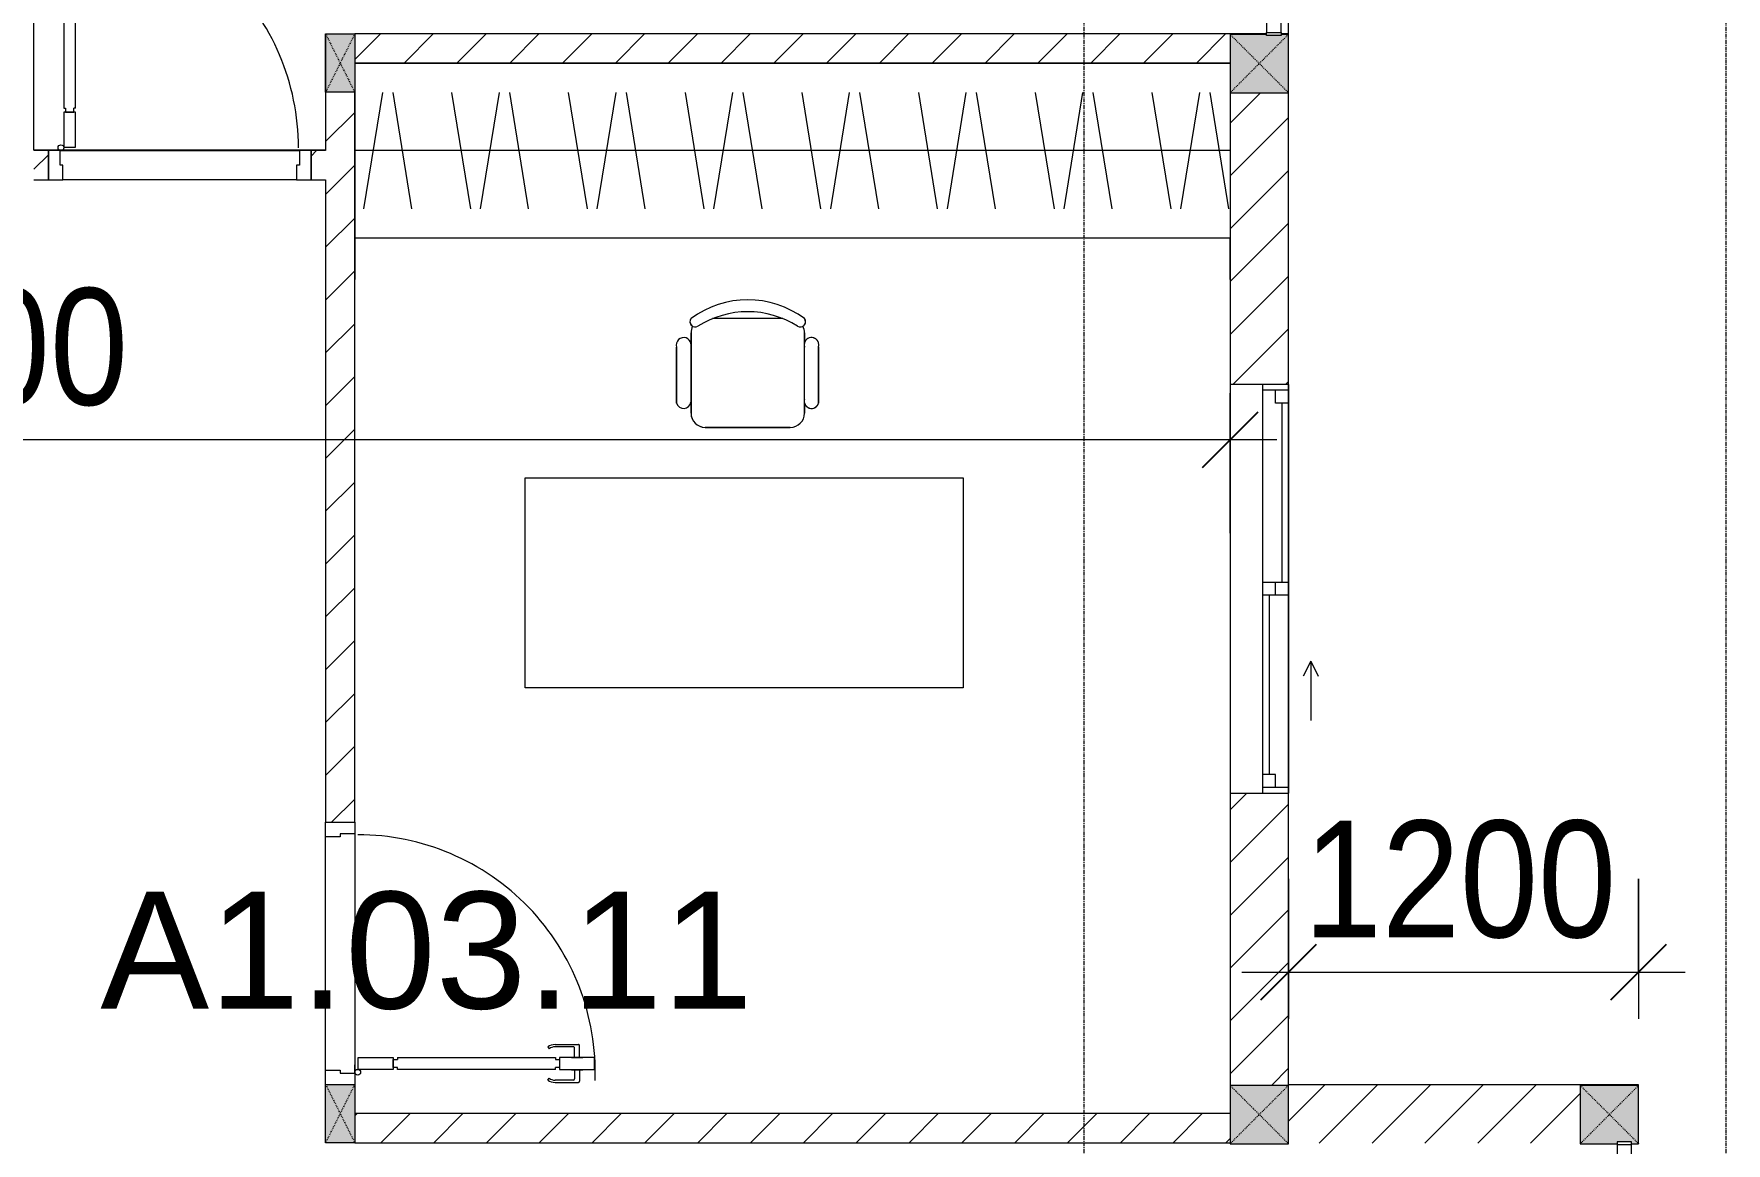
# Model space of a CAD drawing. Header units: millimetres. Extents: x 1591 to 240306, y -15958 to 82755.
# Drawn here: x 60154 to 65954, y 56635 to 60437 of the extents above; entities that cross this region are included whole.
import ezdxf

# ---------------------------------------------------------------- set-up
doc = ezdxf.new("R2010")
doc.units = ezdxf.units.MM
doc.linetypes.add('Dash', pattern=[6, 3, -3])
doc.linetypes.add('Grid Line', pattern=[22.225, 12.7, -3.175, 3.175, -3.175])
for name, color, linetype, lineweight in [('0-1', 7, 'Continuous', 5), ('A-ANNO-DIMS', 211, 'Continuous', 9), ('A-ANNO-DIMS-160', 211, 'Continuous', 9), ('A-AREA-IDEN', 2, 'Continuous', 9), ('A-DETL-GENF-1', 9, 'Continuous', 9), ('A-DOOR-1', 254, 'Continuous', 9), ('A-DOOR-2', 9, 'Continuous', 9), ('A-FLOR-1', 250, 'Continuous', 9), ('A-FLOR-2', 9, 'Continuous', 9), ('A-FLOR-HRAL', 11, 'Continuous', 9), ('A-FLOR-HRAL-1', 254, 'Continuous', 9), ('A-FLOR-HRAL-2', 9, 'Continuous', 9), ('A-GLAZ', 151, 'Continuous', 9), ('A-WALL-1', 253, 'Continuous', 18), ('A-WALL-2', 9, 'Continuous', 9), ('A-WALL-3', 113, 'Continuous', 18), ('A-WALL-PATT-1', 10, 'Continuous', 9), ('A-WALL-PATT-2', 111, 'Continuous', 9), ('I-FURN', 30, 'Continuous', 9), ('I-FURN-1', 254, 'Continuous', 9), ('M-EQPM', 50, 'Continuous', 9), ('S-COLS', 52, 'Continuous', 9), ('S-COLS-3', 254, 'Continuous', 9), ('S-COLS-4', 253, 'Continuous', 18), ('S-COLS-5', 52, 'Continuous', 18), ('S-COLS-HDLN', 52, 'Dash', 9), ('S-COLS-HDLN-1', 9, 'Dash', 9), ('S-GRID-1', 1, 'Grid Line', 9)]:
    doc.layers.add(name, color=color, linetype=linetype, lineweight=lineweight)
doc.styles.add('Arial_6', font='arial_0.ttf', dxfattribs={"height": 400})
doc.styles.add('UTM Avo', font='UTM Avo.ttf', dxfattribs={"width": 0.9, "height": 400})
doc.dimstyles.new('1_Dim_chi_tiet_2_5_1', dxfattribs={"dimscale": 304.8, "dimtxt": 399.720379, "dimasz": 0.629921, "dimexe": 0.524934, "dimexo": 0.0625, "dimgap": 0.052493, "dimtad": 1, "dimdec": 0, "dimrnd": 5, "dimzin": 0, "dimdsep": 46, "dimtxsty": 'UTM Avo', "dimblk1": 'OBLIQUE', "dimblk2": 'OBLIQUE', "dimsah": 1, "dimcen": 0.09, "dimdle": 0.524934, "dimazin": 0, "dimtfac": 1, "dimtdec": 4, "dimtix": 1, "dimtmove": 0, "dimatfit": 3, "dimfxl": 1.049869, "dimfxlon": 1, "dimtvp": 1, "dimtolj": 1, "dimtzin": 0, "dimarcsym": 2})
pattern_1 = [(45, (0, 0), (-90.50967, 90.50967), [])]
pattern_2 = [(45, (11001.35, 0), (-90.50967, 90.50967), [])]

# ---------------------------------------------------------------- blocks, each defined once
blk = doc.blocks.new('NCV_TKTC_KET CAU_rvt-1-TKCS_MB TẦNG 3-4')
at = {"layer": 'A-FLOR-1'}
for p, q in [((49152.9, 60038.1), (49152.9, 61635.3)), ((53452.6, 60436.9), (53452.6, 61511.9)), ((50152.5, 60436.9), (50152.5, 60038.1)), ((53377.6, 60436.9), (53252.6, 60436.9)), ((53452.6, 60436.9), (53427.6, 60436.9)), ((53452.6, 56835.3), (53452.6, 60436.9)), ((50152.5, 60038.1), (49152.9, 60038.1))]:
    blk.add_line(p, q, dxfattribs=at)
blk = doc.blocks.new('DOOR_CW_01 CANH MO-PANEL KINH - DIW_01-900x2200-CỬA GỖ VÂN LAMINATE-V109-TKCS_MB TẦNG 3-4')
at = {"layer": 'A-DETL-GENF-1'}
for p, q in [((-397, -182), (-397, -62)), ((-397, -62), (-357, -62)), ((-357, -62), (-357, -182)), ((-357, -182), (-397, -182)), ((-397, -196), (-391, -196)), ((-397, -738), (-397, -196)), ((-391, -196), (-391, -182)), ((-391, -182), (-363, -182)), ((-363, -182), (-363, -196)), ((-357, -196), (-363, -196)), ((-357, -196), (-357, -738)), ((-442, -737), (-442, -816.5)), ((-434, -799.5), (-434, -737)), ((-433.9, -711.2), (-427.3, -715.8)), ((-397, -738), (-391, -738)), ((-357, -752), (-397, -752)), ((-397, -752), (-397, -872)), ((-391, -752), (-391, -738)), ((-363, -752), (-391, -752)), ((-357, -738), (-363, -738)), ((-363, -738), (-363, -752)), ((-357, -872), (-357, -752)), ((-320.1, -711.2), (-326.7, -715.8)), ((-320, -799.5), (-320, -737)), ((-312, -737), (-312, -816.5)), ((-399, -803.5), (-430, -803.5)), ((-399, -792.2), (-399, -831.8)), ((-397, -792.2), (-399, -792.2)), ((-397, -792.2), (-397, -831.8)), ((-357, -792.2), (-357, -831.8)), ((-357, -792.2), (-355, -792.2)), ((-355, -792.2), (-355, -831.8)), ((-355, -803.5), (-324, -803.5)), ((-399, -820.5), (-438, -820.5)), ((-399, -831.8), (-397, -831.8)), ((-355, -831.8), (-357, -831.8)), ((-355, -820.5), (-316, -820.5)), ((-397, -872), (-357, -872))]:
    blk.add_line(p, q, dxfattribs=at)
blk.add_circle((-407, -60), 10, dxfattribs=at)
for centre, radius, start, end in [((-407, -60), 814, 268, 0), ((-397, -737), 45, 145, 180), ((-397, -737), 37, 145, 180), ((-357, -737), 37, 0, 35), ((-357, -737), 45, 360, 35), ((-430, -799.5), 4, 180, 270), ((-324, -799.5), 4, 270, 0), ((-438, -816.5), 4, 180, 270), ((-316, -816.5), 4, 270, 0)]:
    blk.add_arc(centre, radius, start, end, dxfattribs=at)
at = {"layer": 'A-DOOR-2'}
for p, q in [((-448.4, 50), (-400, 50)), ((-400, 50), (-400, 0)), ((400, 0), (400, 50)), ((400, 50), (450, 50)), ((450, 50), (450, -50)), ((-410, -50), (-448.4, -50)), ((-410, 0), (-410, -50)), ((-400, 0), (-410, 0)), ((-407, -50), (-382, -50)), ((410, 0), (400, 0)), ((410, -50), (410, 0)), ((450, -50), (410, -50))]:
    blk.add_line(p, q, dxfattribs=at)
blk = doc.blocks.new('TU DO LV A - TU DO LV A-V119-TKCS_MB TẦNG 3-4')
at = {"layer": 'I-FURN'}
for p, q in [((0, 0), (3000, 0)), ((4.3, -101), (68.9, -499)), ((169, -101), (104.4, -499)), ((202.5, -101), (267.1, -499)), ((404.3, -101), (468.9, -499)), ((569, -101), (504.4, -499)), ((602.5, -101), (667.1, -499)), ((804.3, -101), (868.9, -499)), ((969, -101), (904.4, -499)), ((1002.5, -101), (1067.1, -499)), ((1204.3, -101), (1268.9, -499)), ((1369, -101), (1304.4, -499)), ((1402.5, -101), (1467.1, -499)), ((1604.3, -101), (1668.9, -499)), ((1769, -101), (1704.4, -499)), ((1802.5, -101), (1867.1, -499)), ((2004.3, -101), (2068.9, -499)), ((2169, -101), (2104.4, -499)), ((2202.5, -101), (2267.1, -499)), ((2404.3, -101), (2468.9, -499)), ((2569, -101), (2504.4, -499)), ((2602.5, -101), (2667.1, -499)), ((2804.3, -101), (2868.9, -499)), ((2969, -101), (2904.4, -499)), ((0, -300), (3000, -300))]:
    blk.add_line(p, q, dxfattribs=at)
at = {"layer": 'I-FURN-1'}
blk.add_line((0, 0), (3000, 0), dxfattribs=at)
blk = doc.blocks.new('BAN LV A - BAN LV A_dwg_ban hoc2-348006-TKCS_MB TẦNG 3-4')
at = {"layer": 'I-FURN'}
for p, q in [((145.8, 437.4), (-145.8, 437.4)), ((-243, 354.4), (-243, 162)), ((-194.4, 388.8), (-194.4, 113.4)), ((194.4, 113.4), (194.4, 388.8)), ((194.4, 351.4), (194.4, 150.8)), ((243.7, 162), (243.7, 354.4)), ((-120.5, 64.8), (120.5, 64.8))]:
    blk.add_line(p, q, dxfattribs=at)
at = {"layer": 'I-FURN', "flags": 128}
blk.add_lwpolyline([(-737.8, 610.5), (-737.8, 1330.5), (-154.9, 1330.5), (762.2, 1330.5), (762.2, 610.5)], close=True, dxfattribs=at)
at = {"layer": 'I-FURN'}
for centre, radius, start, end in [((-145.8, 388.8), 48.6, 90, 180), ((145.8, 388.8), 48.6, 360, 90), ((-218.7, 347.3), 25.3, 343.7398, 163.7398), ((219.4, 347.3), 25.3, 16.2602, 170.70537), ((-218.7, 154.9), 25.3, 163.7398, 16.2602), ((219.4, 154.9), 25.3, 189.29463, 16.2602), ((-180.2, 75.4), 17.8, 57.97259, 216.69006), ((-145.8, 113.4), 48.6, 180, 207.58444), ((0, 324), 324, 233.1301, 306.8699), ((0, 359.3), 318.2, 237.57575, 302.42425), ((180.2, 75.4), 17.8, 323.30994, 122.02741), ((145.8, 113.4), 48.6, 332.41556, 0)]:
    blk.add_arc(centre, radius, start, end, dxfattribs=at)
blk = doc.blocks.new('BAN LV A - BAN LV A_dwg-348005-TKCS_MB TẦNG 3-4')
at = {"extrusion": (0, 0, -1), "zscale": -1, "rotation": 180}
blk.add_blockref('BAN LV A - BAN LV A_dwg_ban hoc2-348006-TKCS_MB TẦNG 3-4', (-729, 1383.7), dxfattribs=at)
blk = doc.blocks.new('BAN LV A - BAN LV A-401069-TKCS_MB TẦNG 3-4')
at = {"layer": 'I-FURN-1'}
for p, q in [((-8.8, -53.2), (1491.2, -53.2)), ((-8.8, -773.2), (-8.8, -53.2)), ((1491.2, -53.2), (1491.2, -773.2)), ((1491.2, -773.2), (-8.8, -773.2)), ((583.2, -946.3), (874.8, -946.3)), ((486, -1221.7), (486, -1029.3)), ((534.6, -1029.3), (534.6, -994.9)), ((923.4, -994.9), (923.4, -1032.3)), ((972.7, -1029.3), (972.7, -1221.7)), ((534.6, -1270.3), (534.6, -1235.9)), ((923.4, -1232.9), (923.4, -1270.3))]:
    blk.add_line(p, q, dxfattribs=at)
for centre, radius, start, end in [((583.2, -994.9), 48.6, 90, 180), ((874.8, -994.9), 48.6, 0, 90), ((510.3, -1036.4), 25.3, 16.2602, 163.7398), ((948.4, -1036.4), 25.3, 16.2602, 170.70537), ((510.3, -1228.8), 25.3, 163.7398, 343.7398), ((583.2, -1270.3), 48.6, 180, 207.58444), ((874.8, -1270.3), 48.6, 332.41556, 0), ((948.4, -1228.8), 25.3, 189.29463, 16.2602), ((548.9, -1308.3), 17.8, 119.40397, 216.69006), ((729, -1059.7), 324, 233.1301, 306.8699), ((909.2, -1308.3), 17.8, 323.30994, 60.59603)]:
    blk.add_arc(centre, radius, start, end, dxfattribs=at)
at = {"extrusion": (0, 0, -1), "zscale": -1, "rotation": 180}
blk.add_blockref('BAN LV A - BAN LV A_dwg-348005-TKCS_MB TẦNG 3-4', (0, 0), dxfattribs=at)
blk = doc.blocks.new('Railing - 50 x 10mm-901205-TKCS_MB TẦNG 3-4')
at = {"layer": 'A-FLOR-HRAL-2'}
for p, q in [((25, 5), (-25, 5)), ((-25, 5), (-25, -5)), ((25, -5), (25, 5)), ((-25, -5), (25, -5))]:
    blk.add_line(p, q, dxfattribs=at)
blk = doc.blocks.new('Railing - Railing-883275-TKCS_MB TẦNG 3-4')
at = {"layer": 'A-FLOR-HRAL-2'}
for p, q in [((30469.2, 52296.2), (30469.2, 51181.2)), ((30519.2, 51181.2), (30519.2, 52296.2))]:
    blk.add_line(p, q, dxfattribs=at)
at = {"extrusion": (0, 0, -1), "zscale": -1}
for p in [(-30494.2, 52301.2), (-30494.2, 51176.2)]:
    blk.add_blockref('Railing - 50 x 10mm-901205-TKCS_MB TẦNG 3-4', p, dxfattribs=at)
blk = doc.blocks.new('G1_SOF - BO TRU - 100x200-746114-TKCS_MB TẦNG 3-4')
at = {"layer": 'S-COLS'}
blk.add_hatch(color=256, dxfattribs=at).paths.add_polyline_path([(50, -100), (50, 100), (-50, 100), (-50, -100)])
at = {"layer": 'S-COLS-4'}
for p, q in [((-50, 100), (50, 100)), ((-50, -100), (-50, 100)), ((50, 100), (50, -100)), ((50, -100), (-50, -100))]:
    blk.add_line(p, q, dxfattribs=at)
at = {"layer": 'S-COLS-HDLN-1'}
for p, q in [((50, -100), (-50, 100)), ((-50, -100), (50, 100))]:
    blk.add_line(p, q, dxfattribs=at)
blk = doc.blocks.new('DOOR_CW_01 CANH MO-PANEL KINH - DIG_01-900x2200-CỬA NHÔM KÍNH-901226-TKCS_MB TẦNG 3-4')
at = {"layer": 'A-DETL-GENF-1'}
for p, q in [((-397, 872), (-357, 872)), ((-397, 752), (-397, 872)), ((-357, 872), (-357, 752)), ((-442, 737), (-442, 816.5)), ((-399, 820.5), (-438, 820.5)), ((-399, 831.8), (-397, 831.8)), ((-399, 792.2), (-399, 831.8)), ((-397, 792.2), (-397, 831.8)), ((-357, 792.2), (-357, 831.8)), ((-355, 831.8), (-357, 831.8)), ((-355, 792.2), (-355, 831.8)), ((-355, 820.5), (-316, 820.5)), ((-312, 737), (-312, 816.5)), ((-434, 799.5), (-434, 737)), ((-399, 803.5), (-430, 803.5)), ((-397, 792.2), (-399, 792.2)), ((-357, 792.2), (-355, 792.2)), ((-355, 803.5), (-324, 803.5)), ((-320, 799.5), (-320, 737)), ((-433.9, 711.2), (-427.3, 715.8)), ((-357, 752), (-397, 752)), ((-397, 738), (-391, 738)), ((-397, 738), (-397, 196)), ((-363, 752), (-391, 752)), ((-391, 752), (-391, 738)), ((-363, 738), (-363, 752)), ((-357, 738), (-363, 738)), ((-357, 196), (-357, 738)), ((-320.1, 711.2), (-326.7, 715.8)), ((-397, 196), (-391, 196)), ((-357, 182), (-397, 182)), ((-397, 182), (-397, 62)), ((-391, 196), (-391, 182)), ((-391, 182), (-363, 182)), ((-357, 196), (-363, 196)), ((-363, 182), (-363, 196)), ((-357, 62), (-357, 182)), ((-397, 62), (-357, 62))]:
    blk.add_line(p, q, dxfattribs=at)
blk.add_circle((-407, 60), 10, dxfattribs=at)
for centre, radius, start, end in [((-407, 60), 814, 360, 92), ((-438, 816.5), 4, 90, 180), ((-316, 816.5), 4, 0, 90), ((-430, 799.5), 4, 90, 180), ((-324, 799.5), 4, 360, 90), ((-397, 737), 45, 180, 215), ((-397, 737), 37, 180, 215), ((-357, 737), 37, 325, 0), ((-357, 737), 45, 325, 0)]:
    blk.add_arc(centre, radius, start, end, dxfattribs=at)
at = {"layer": 'A-DOOR-2'}
for p, q in [((-410, 50), (-450, 50)), ((-450, 50), (-450, -50)), ((-410, 0), (-410, 50)), ((-400, 0), (-410, 0)), ((-407, 50), (-382, 50)), ((-400, -50), (-400, 0)), ((410, 0), (400, 0)), ((400, 0), (400, -50)), ((450, 50), (410, 50)), ((410, 50), (410, 0)), ((450, -50), (450, 50)), ((-450, -50), (-400, -50)), ((400, -50), (450, -50))]:
    blk.add_line(p, q, dxfattribs=at)
blk = doc.blocks.new('NCV_TKTC_TANG 3 - 4_rvt-2-TKCS_MB TẦNG 3-4')
at = {"layer": 'A-WALL-PATT-1'}
h = blk.add_hatch(dxfattribs=at)
h.set_pattern_fill('FP_1', color=256, style=0, pattern_type=2)
h.set_pattern_definition(pattern_1)
h.paths.add_polyline_path([(50252.6, 60336.9), (53252.6, 60336.9), (53252.6, 60436.9), (50252.6, 60436.9)])
h = blk.add_hatch(dxfattribs=at)
h.set_pattern_fill('FP_1', color=256, style=0, pattern_type=2)
h.set_pattern_definition(pattern_1)
h.paths.add_polyline_path([(50152.6, 57735.3), (50252.6, 57735.3), (50252.6, 60236.9), (50152.6, 60236.9), (50152.6, 59595.4)])
h = blk.add_hatch(dxfattribs=at)
h.set_pattern_fill('FP_1', color=256, style=0, pattern_type=2)
h.set_pattern_definition(pattern_1)
h.paths.add_polyline_path([(49152.6, 59936.9), (49202.6, 59936.9), (49202.6, 60036.9), (49152.6, 60036.9)])
h.paths.add_polyline_path([(50102.6, 59936.9), (50152.6, 59936.9), (50152.6, 60036.9), (50102.6, 60036.9)])
h = blk.add_hatch(dxfattribs=at)
h.set_pattern_fill('FP_1', color=256, style=0, pattern_type=2)
h.set_pattern_definition(pattern_1)
h.paths.add_polyline_path([(50252.6, 56636.9), (53252.6, 56636.9), (53252.6, 56736.9), (50252.6, 56736.9)])
at = {"layer": 'A-FLOR-2'}
for p, q in [((50252.6, 60336.9), (50252.6, 60236.9)), ((53252.6, 60336.9), (50252.6, 60336.9)), ((50252.6, 60236.9), (50252.6, 59736.9)), ((50052.6, 59936.9), (49252.6, 59936.9)), ((50252.6, 59736.9), (50252.6, 59595.4)), ((53252.6, 59595.4), (53252.6, 59736.9)), ((50152.6, 56885.3), (50152.6, 57685.3)), ((50252.6, 57695.3), (50252.6, 56875.3))]:
    blk.add_line(p, q, dxfattribs=at)
at = {"layer": 'A-WALL-1'}
for p, q in [((53252.6, 60436.9), (50252.6, 60436.9)), ((50252.6, 60336.9), (53252.6, 60336.9)), ((50152.6, 60236.9), (50152.6, 60036.9)), ((50252.6, 57735.3), (50252.6, 60236.9)), ((49202.6, 60036.9), (49152.6, 60036.9)), ((49202.6, 59936.9), (49202.6, 60036.9)), ((50152.6, 60036.9), (50102.6, 60036.9)), ((50102.6, 60036.9), (50102.6, 59936.9)), ((49152.6, 59936.9), (49202.6, 59936.9)), ((50102.6, 59936.9), (50152.6, 59936.9)), ((50152.6, 59936.9), (50152.6, 57735.3)), ((50152.6, 57735.3), (50252.6, 57735.3)), ((53252.6, 56736.9), (50252.6, 56736.9)), ((50252.6, 56636.9), (53252.6, 56636.9))]:
    blk.add_line(p, q, dxfattribs=at)
at = {"layer": 'A-WALL-2'}
for p, q in [((49242.6, 60036.9), (50062.6, 60036.9)), ((50052.6, 59936.9), (49252.6, 59936.9)), ((50152.6, 56885.3), (50152.6, 57685.3)), ((50252.6, 57695.3), (50252.6, 56875.3))]:
    blk.add_line(p, q, dxfattribs=at)
at = {"layer": 'A-DOOR-1'}
blk.add_blockref('DOOR_CW_01 CANH MO-PANEL KINH - DIG_01-900x2200-CỬA NHÔM KÍNH-901226-TKCS_MB TẦNG 3-4', (49652.6, 59986.9), dxfattribs=at)
at = {"layer": 'A-DOOR-1', "rotation": 90.00000000000118}
blk.add_blockref('DOOR_CW_01 CANH MO-PANEL KINH - DIW_01-900x2200-CỬA GỖ VÂN LAMINATE-V109-TKCS_MB TẦNG 3-4', (50202.6, 57285.3), dxfattribs=at)
at = {"layer": 'A-FLOR-HRAL-1'}
blk.add_blockref('Railing - Railing-883275-TKCS_MB TẦNG 3-4', (22908.5, 9260.7), dxfattribs=at)
at = {"layer": 'I-FURN-1', "rotation": 180}
for name, p in [('TU DO LV A - TU DO LV A-V119-TKCS_MB TẦNG 3-4', (53252.6, 59736.9)), ('BAN LV A - BAN LV A-401069-TKCS_MB TẦNG 3-4', (52328.3, 58142.1))]:
    blk.add_blockref(name, p, dxfattribs=at)
at = {"layer": 'S-COLS-3', "rotation": 180}
for p in [(50202.6, 60336.9), (50202.6, 56736.9)]:
    blk.add_blockref('G1_SOF - BO TRU - 100x200-746114-TKCS_MB TẦNG 3-4', p, dxfattribs=at)
blk = doc.blocks.new('1_FAMILY RVT - W01-WxH 1400x1400xmm-389822-TKCS_MB TẦNG 3-4')
at = {"layer": 'A-GLAZ'}
for p, q in [((248.4, 172.39), (299.2, 197.79)), ((248.4, 172.39), (299.2, 146.99)), ((248.4, 172.39), (451.6, 172.39)), ((-700, 96.19), (-700, -103.81)), ((700, 96.19), (-700, 96.19)), ((-700, 96.19), (-636.5, 96.19)), ((-680.95, 96.19), (-680.95, 7.29)), ((-636.5, 96.19), (-22.225, 96.19)), ((-636.5, 96.19), (-636.5, 51.74)), ((-636.5, 73.965), (-22.225, 73.965)), ((-22.225, 7.29), (-22.225, 96.19)), ((-22.225, 96.19), (22.225, 96.19)), ((22.225, 96.19), (680.95, 96.19)), ((22.225, 96.19), (22.225, 7.29)), ((680.95, 96.19), (700, 96.19)), ((680.95, 96.19), (680.95, 7.29)), ((700, -103.81), (700, 96.19)), ((-700, 7.29), (-680.95, 7.29)), ((-636.5, 51.74), (-680.95, 51.74)), ((-680.95, 7.29), (-22.225, 7.29)), ((22.225, 51.74), (-22.225, 51.74)), ((-22.225, 7.29), (22.225, 7.29)), ((22.225, 29.515), (636.5, 29.515)), ((22.225, 7.29), (636.5, 7.29)), ((636.5, 51.74), (636.5, 7.29)), ((680.95, 51.74), (636.5, 51.74)), ((636.5, 7.29), (700, 7.29)), ((-700, -103.81), (700, -103.81))]:
    blk.add_line(p, q, dxfattribs=at)
blk = doc.blocks.new('Railing - 50 x 10mm-1251311-TKCS_MB TẦNG 3-4')
at = {"layer": 'A-FLOR-HRAL'}
for p, q in [((25, 5), (-25, 5)), ((-25, 5), (-25, -5)), ((25, -5), (25, 5)), ((-25, -5), (25, -5))]:
    blk.add_line(p, q, dxfattribs=at)
blk = doc.blocks.new('Railing - Railing-2751217-TKCS_MB TẦNG 3-4')
at = {"layer": 'A-FLOR-HRAL'}
for p, q in [((54578.6, 56630.3), (54578.6, 53516.9)), ((54628.6, 53516.9), (54628.6, 56630.3))]:
    blk.add_line(p, q, dxfattribs=at)
for p in [(54603.6, 56635.3), (54603.6, 53511.9)]:
    blk.add_blockref('Railing - 50 x 10mm-1251311-TKCS_MB TẦNG 3-4', p)
blk = doc.blocks.new('G1_SOF - BO TRU - 200x200-V28-TKCS_MB TẦNG 3-4')
at = {"layer": 'S-COLS'}
blk.add_hatch(color=256, dxfattribs=at).paths.add_polyline_path([(100, -100), (100, 100), (-100, 100), (-100, -100), (26, -100), (26, -92.9), (76, -92.9), (76, -100)])
at = {"layer": 'S-COLS-5'}
for p, q in [((100, 100), (-100, 100)), ((-100, 100), (-100, -100)), ((100, -100), (100, 100)), ((-100, -100), (26, -100)), ((76, -100), (100, -100))]:
    blk.add_line(p, q, dxfattribs=at)
at = {"layer": 'S-COLS-HDLN'}
for p, q in [((100, 100), (-100, -100)), ((-100, 100), (100, -100))]:
    blk.add_line(p, q, dxfattribs=at)
blk = doc.blocks.new('G1_SOF - BO TRU - 200x200-V33-TKCS_MB TẦNG 3-4')
at = {"layer": 'S-COLS'}
blk.add_hatch(color=256, dxfattribs=at).paths.add_polyline_path([(75.1, -100), (100, -100), (100, 100), (-100, 100), (-100, -100), (25.1, -100)])
at = {"layer": 'S-COLS-5'}
for p, q in [((25.1, 100), (-100, 100)), ((-100, 100), (-100, -100)), ((100, 100), (75.1, 100)), ((100, -100), (100, 100)), ((-100, -100), (100, -100))]:
    blk.add_line(p, q, dxfattribs=at)
at = {"layer": 'S-COLS-HDLN'}
for p, q in [((100, 100), (-100, -100)), ((-100, 100), (100, -100))]:
    blk.add_line(p, q, dxfattribs=at)
blk = doc.blocks.new('G1_SOF - BO TRU - 200x200-3054293-TKCS_MB TẦNG 3-4')
at = {"layer": 'S-COLS'}
blk.add_hatch(color=256, dxfattribs=at).paths.add_polyline_path([(100, -100), (100, 100), (-100, 100), (-100, -100)])
at = {"layer": 'S-COLS-5'}
for p, q in [((100, 100), (-100, 100)), ((-100, 100), (-100, -100)), ((100, -100), (100, 100)), ((-100, -100), (100, -100))]:
    blk.add_line(p, q, dxfattribs=at)
at = {"layer": 'S-COLS-HDLN'}
for p, q in [((100, 100), (-100, -100)), ((-100, 100), (100, -100))]:
    blk.add_line(p, q, dxfattribs=at)
blk = doc.blocks.new('TKTC_XREF_251221_MB TANG 2-7 - TKTC_XREF_251221_MB TANG 2-7-2039446-TKCS_MB TẦNG 3-4')
at = {"layer": 'M-EQPM'}
blk.add_line((19800.1, 39598.4), (19800.1, 44275), dxfattribs=at)
blk = doc.blocks.new('DIMBLOCK334-TKCS_MB TẦNG 3-4')
at = {"layer": 'A-ANNO-DIMS-160'}
for p, q in [((55653.9, 58725.9), (55653.9, 59205.9)), ((64253.9, 58725.9), (64253.9, 59205.9)), ((64413.9, 59045.9), (55493.9, 59045.9)), ((55653.9, 59045.9), (55653.9, 58725.9)), ((64253.9, 59045.9), (64253.9, 58725.9))]:
    blk.add_line(p, q, dxfattribs=at)
at = {"layer": 'A-ANNO-DIMS-160', "lineweight": 25}
for p, q in [((55653.9, 59045.9), (55749.9, 59141.9)), ((64253.9, 59045.9), (64349.9, 59141.9)), ((55653.9, 59045.9), (55557.9, 58949.9)), ((64253.9, 59045.9), (64157.9, 58949.9))]:
    blk.add_line(p, q, dxfattribs=at)
at = {"layer": 'A-ANNO-DIMS-160', "color": 0, "insert": (59406.1, 59565.5), "char_height": 400, "width": 1314.636, "attachment_point": 1, "line_spacing_factor": 1.110334, "style": 'UTM Avo'}
blk.add_mtext('8600', dxfattribs=at)
blk = doc.blocks.new('_Oblique')
at = {"color": 0, "linetype": 'ByBlock', "lineweight": -2}
blk.add_line((-0.5, -0.5), (0.5, 0.5), dxfattribs=at)
blk = doc.blocks.new('DIMBLOCK400-TKCS_MB TẦNG 3-4')
at = {"layer": 'A-ANNO-DIMS-160'}
for p, q in [((64453.9, 57541.3), (64453.9, 57061.3)), ((64453.9, 57221.3), (64453.9, 57541.3)), ((65653.9, 57541.3), (65653.9, 57061.3)), ((65653.9, 57221.3), (65653.9, 57541.3)), ((64293.9, 57221.3), (65813.9, 57221.3))]:
    blk.add_line(p, q, dxfattribs=at)
at = {"layer": 'A-ANNO-DIMS-160', "lineweight": 25}
for p, q in [((64453.9, 57221.3), (64549.9, 57317.3)), ((65653.9, 57221.3), (65749.9, 57317.3)), ((64453.9, 57221.3), (64357.9, 57125.3)), ((65653.9, 57221.3), (65557.9, 57125.3))]:
    blk.add_line(p, q, dxfattribs=at)
at = {"layer": 'A-ANNO-DIMS-160', "color": 0, "insert": (64506.1, 57740.9), "char_height": 400, "width": 1314.636, "attachment_point": 1, "line_spacing_factor": 1.110334, "style": 'UTM Avo'}
blk.add_mtext('1200', dxfattribs=at)

msp = doc.modelspace()

# ---------------------------------------------------------------- hatches: boundary and pattern name
at = {"layer": 'A-WALL-PATT-2'}
h = msp.add_hatch(dxfattribs=at)
h.set_pattern_fill('FP_1', color=256, style=0, pattern_type=2)
h.set_pattern_definition(pattern_2)
h.paths.add_polyline_path([(64453.9, 56833.3), (64453.9, 57835.3), (64253.9, 57835.3), (64253.9, 56833.3), (64451.9, 56833.3)])
h.paths.add_polyline_path([(64253.9, 59235.3), (64453.9, 59235.3), (64453.9, 60235.3), (64253.9, 60235.3), (64253.9, 59595.4)])
h = msp.add_hatch(dxfattribs=at)
h.set_pattern_fill('FP_1', color=256, style=0, pattern_type=2)
h.set_pattern_definition(pattern_2)
h.paths.add_polyline_path([(64453.9, 56635.3), (65453.9, 56635.3), (65453.9, 56833.3), (65653.9, 56833.3), (65653.9, 56835.3), (64453.9, 56835.3), (64453.9, 56833.3)])

# ---------------------------------------------------------------- linework, layer by layer
at = {"layer": 'A-WALL-3'}
for p, q in [((64253.9, 60235.3), (64253.9, 59235.3)), ((64453.9, 59235.3), (64453.9, 60235.3)), ((64253.9, 57835.3), (64253.9, 56833.3)), ((64453.9, 56835.3), (64453.9, 57835.3)), ((65653.9, 56835.3), (64453.9, 56835.3)), ((65653.9, 56833.3), (65653.9, 56835.3))]:
    msp.add_line(p, q, dxfattribs=at)
at = {"layer": 'S-GRID-1'}
for p, q in [((63753.9, 19175.3), (63753.9, 76690.4)), ((65953.9, 19175.3), (65953.9, 76690.4))]:
    msp.add_line(p, q, dxfattribs=at)

# ---------------------------------------------------------------- block references
at = {"layer": '0-1'}
for name in ['NCV_TKTC_KET CAU_rvt-1-TKCS_MB TẦNG 3-4', 'NCV_TKTC_TANG 3 - 4_rvt-2-TKCS_MB TẦNG 3-4']:
    msp.add_blockref(name, (11001.4, 0), dxfattribs=at)
at = {"layer": 'A-FLOR-HRAL'}
msp.add_blockref('Railing - Railing-2751217-TKCS_MB TẦNG 3-4', (11001.4, 0), dxfattribs=at)
at = {"layer": 'A-GLAZ', "rotation": 269.9999999999998}
msp.add_blockref('1_FAMILY RVT - W01-WxH 1400x1400xmm-389822-TKCS_MB TẦNG 3-4', (64357.7, 58535.3), dxfattribs=at)
at = {"layer": 'M-EQPM'}
msp.add_blockref('TKTC_XREF_251221_MB TANG 2-7 - TKTC_XREF_251221_MB TANG 2-7-2039446-TKCS_MB TẦNG 3-4', (44653.9, 17236.9), dxfattribs=at)
at = {"layer": 'S-COLS'}
for name, p in [('G1_SOF - BO TRU - 200x200-V33-TKCS_MB TẦNG 3-4', (64353.9, 60335.3)), ('G1_SOF - BO TRU - 200x200-3054293-TKCS_MB TẦNG 3-4', (64353.9, 56733.3)), ('G1_SOF - BO TRU - 200x200-V28-TKCS_MB TẦNG 3-4', (65553.9, 56733.3))]:
    msp.add_blockref(name, p, dxfattribs=at)

# ---------------------------------------------------------------- texts
at = {"layer": 'A-AREA-IDEN', "insert": (61500.5, 57091), "char_height": 400, "width": 2233.6, "attachment_point": 8, "line_spacing_factor": 0.936439, "style": 'Arial_6'}
msp.add_mtext('\\pt8,16,24,32,40,48,56,64,72,80,88,96,104,112,120,128,136,144,152,160,168,176,184,192,200,208,216,224,232,240,248,256;A1.03.11', dxfattribs=at)

# ---------------------------------------------------------------- dimensions: what is measured, and where the dimension line sits
at = {"layer": 'A-ANNO-DIMS'}
for base, p1, p2, override, picture, middle in [((55653.9, 59045.9), (64253.9, 58725.9), (55653.9, 58725.9), {"dimpost": '<>', "dimfxl": 8600}, 'DIMBLOCK334-TKCS_MB TẦNG 3-4', (59953.9, 59268.9)), ((65653.9, 57221.3), (64453.9, 57541.3), (65653.9, 57541.3), {"dimpost": '<>', "dimfxl": 1200}, 'DIMBLOCK400-TKCS_MB TẦNG 3-4', (65053.9, 57444.3))]:
    dim = msp.add_linear_dim(base=base, p1=p1, p2=p2, dimstyle='1_Dim_chi_tiet_2_5_1', override=override, dxfattribs=at)
    dim.commit()
    dim.dimension.update_dxf_attribs({"geometry": picture, "text_midpoint": middle})

doc.saveas('drawing.dxf')
